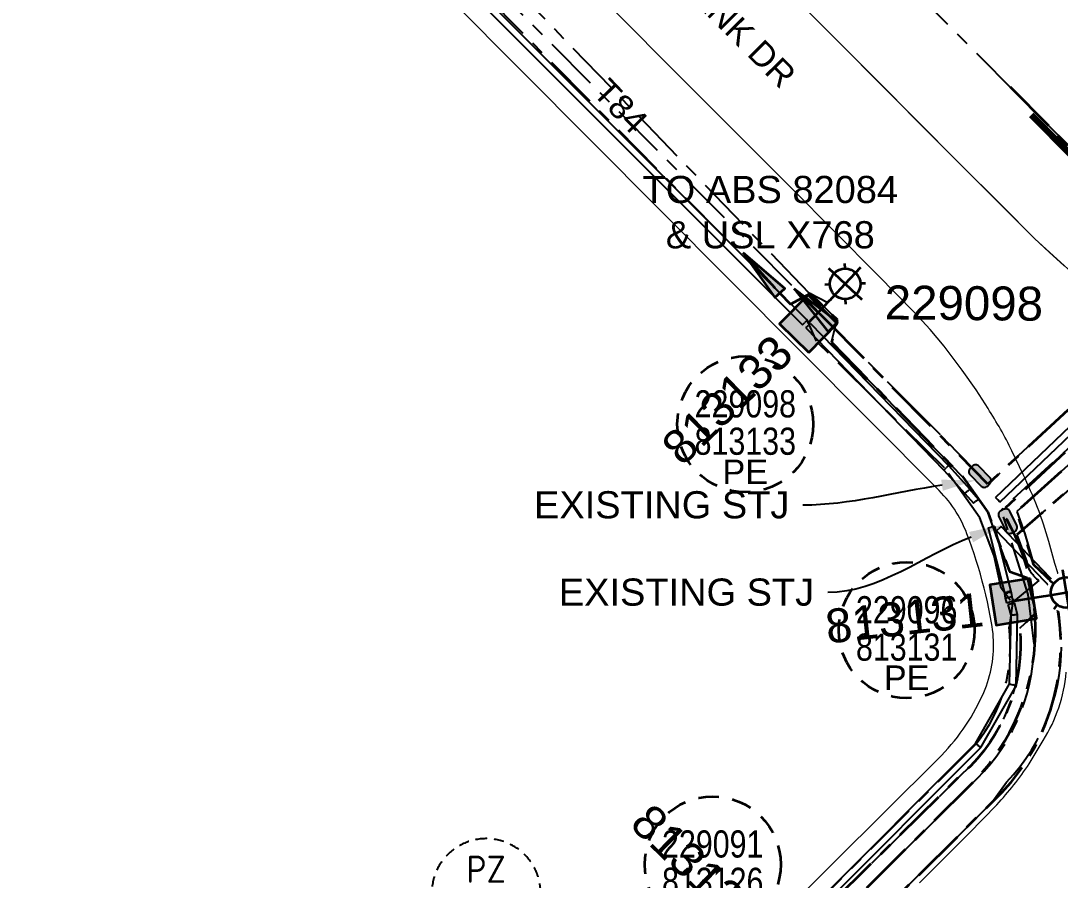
# Model space of a CAD drawing. Header units: metres. Extents: x 293418 to 294566, y 6233478 to 6234177.
# Drawn here: x 293718.1 to 293794.6, y 6233877.4 to 6233940.7 of the extents above; entities that cross this region are included whole.
import ezdxf
from ezdxf import colors
from ezdxf.entities.mleader import LeaderData, LeaderLine
from ezdxf.enums import TextEntityAlignment as Align
from ezdxf.math import Vec2, Vec3

# ---------------------------------------------------------------- set-up
doc = ezdxf.new("R2010")
doc.units = ezdxf.units.M
doc.linetypes.add('Cable Exist UG', pattern=[7, 4, -1, 1, -1])
doc.linetypes.add('Dash', pattern=[5, 3, -2])
doc.layers.get('0').update_dxf_attribs({"color": 6})
doc.layers.add('_User Miscellaneous1_Cons Lines', color=6, linetype='Continuous', lineweight=13, transparency=0.7)
doc.layers.add('_User Miscellaneous3_Roads', color=7, linetype='Continuous', lineweight=13, transparency=0.5)
for name, color, linetype, lineweight in [('_User_HV_Exist', 1, 'Continuous', 35), ('_User_LV_Exist', 5, 'Continuous', 35), ('_User_SL_Exist', 4, 'Continuous', 35), ('Cadastre Land Parcels_SP_EXT', 118, 'Continuous', 15), ('Cadastre Roads_SP_EXT', 218, 'Continuous', 15), ('Mains_HV_EXT', 13, 'Continuous', 25), ('Mains_LV_EXT', 163, 'Continuous', 25), ('Mains_SL_EXT', 131, 'Continuous', 25)]:
    doc.layers.add(name, color=color, linetype=linetype, lineweight=lineweight)
for name, color, linetype in [('Duct_SP_EXT', 30, 'Continuous'), ('Equip_HV_EXT', 7, 'Continuous'), ('Equip_SL_EXT', 7, 'Continuous'), ('Equip_SP_SL_EXT', 7, 'Continuous'), ('Notes', 7, 'Continuous'), ('SupportsUG_SP_LV_SL_EXT', 7, 'Continuous'), ('UG_Details_SP_MISC', 7, 'Continuous')]:
    doc.layers.add(name, color=color, linetype=linetype)
doc.layers.add('Features_HIDE', color=1, linetype='Continuous', plot=False)
doc.styles.add('COLUMN_LABEL', font='arial.ttf', dxfattribs={"height": 2})
doc.styles.add('iecARIAL', font='arial.ttf', dxfattribs={"height": 2})
doc.styles.add('IESYMBOL1', font='isocp.shx')
doc.styles.add('POLE_LABEL', font='arial.ttf', dxfattribs={"height": 2})
doc.styles.add('SL_LABEL', font='arial.ttf', dxfattribs={"height": 2})
doc.styles.add('SLCP_LABEL', font='arial.ttf', dxfattribs={"height": 2})
doc.styles.get("Standard").update_dxf_attribs({"font": 'arial.ttf'})

# ---------------------------------------------------------------- blocks, each defined once
blk = doc.blocks.new('*U624')
at = {"width": 0.9}
blk.add_attdef('LNUMBER', text='', height=1, rotation=91.60133, dxfattribs=at).set_placement((0.804, 7.025), align=Align.MIDDLE_LEFT)
at = {"flags": 9}
for tag, p in [('LRATECODE', (-7.4, 0)), ('LOUTREACHVOCAB', (-7.2, 0)), ('LOUTREACH', (-7, 0)), ('LANTNUMBER', (-6.6, 0)), ('LNEW', (-6.4, 0)), ('LMASTVOCAB', (-6.2, 0)), ('LMAST', (-6, 0)), ('LLAMPVOCAB', (-5.8, 0)), ('LLAMP', (-5.6, 0)), ('LEXIST', (-5.4, 0)), ('LCHARGE3PERCENT', (-5.2, 0)), ('LCHARGE3', (-5, 0)), ('LCHARGE2PERCENT', (-4.8, 0)), ('LCHARGE2', (-4.6, 0)), ('LCHARGE1PERCENT', (-4.4, 0)), ('LCHARGE1', (-4.2, 0)), ('LCATEGORY', (-4, 0)), ('LBRACKETVOCAB', (-3.8, 0)), ('LBRACKET', (-3.6, 0)), ('LKINGHEIGHT', (-3.4, 0)), ('CREPLACE', (-3.2, 0)), ('CREMOVE', (-3, 0)), ('CNUMBER', (-2.8, 0)), ('CNEW', (-2.6, 0)), ('CEXIST', (-2.4, 0)), ('USAGE', (-2.2, 0)), ('STATE', (-2, 0)), ('OWNED_BY', (-1.8, 0)), ('ORIENTATION', (-1.6, 0)), ('OPERATING_VOLTAGE', (-1.4, 0)), ('NO_PHASES', (-1.2, 0)), ('LANTERN_TYPE', (-1, 0)), ('LANTERN_PURPOSE', (-0.8, 0)), ('CONTROL_TYPE', (-0.6, 0)), ('CONSTRUCTED_VOLTAGE', (-0.4, 0))]:
    blk.add_attdef(tag, text='', height=0.001, rotation=270, dxfattribs=at).set_placement(p, align=Align.MIDDLE_LEFT)
at = {"style": 'SL_LABEL', "flags": 9}
blk.add_attdef('STREET_CODE', text='', height=0.001, rotation=270, dxfattribs=at).set_placement((0.001, 0), align=Align.MIDDLE_LEFT)
at = {"flags": 1}
blk.add_attdef('Z', (0, 0), '', height=0.001, rotation=270, dxfattribs=at)
at = {"flags": 9}
for tag, p in [('LREMOVE', (0, -7.6)), ('LREPLACE', (0, -7.8)), ('LTYPE', (0, -8)), ('LTYPEVOCAB', (0, -8.2)), ('LEGEND', (0, -8.4)), ('SUBURB', (0, -8.6)), ('STREETNAME', (0, -8.8)), ('LOCATION', (0, -9)), ('NOTES', (0, -9.2)), ('MAINTAINED_BY', (0, -9.863))]:
    blk.add_attdef(tag, text='', height=0.001, dxfattribs=at).set_placement(p, align=Align.MIDDLE_LEFT)
blk.add_attdef('OPERATED_BY', (0, -9.607), '', height=0.001, dxfattribs=at)
at = {"layer": 'Features_HIDE', "width": 0.9}
blk.add_attdef('ASSET_NUM', text='', height=1, rotation=91.60133, dxfattribs=at).set_placement((-1.195, 6.969), align=Align.MIDDLE_LEFT)
blk.add_wipeout([(-0.159, 5.685), (0.919, 5.088), (1.575, 4.046), (0.978, 2.968), (-0.064, 2.312), (-1.142, 2.909), (-1.799, 3.951), (-1.202, 5.029)])
for p, q in [((-0.112, 3.998), (-0.159, 5.685)), ((-1.202, 5.029), (-0.929, 4.771)), ((0.919, 5.088), (0.661, 4.816)), ((-1.799, 3.951), (-0.112, 3.998)), ((-0.112, 3.998), (1.575, 4.046)), ((0, 0), (-0.112, 3.998)), ((-1.142, 2.909), (-0.885, 3.181)), ((0.978, 2.968), (0.706, 3.225))]:
    blk.add_line(p, q)
blk.add_circle((-0.112, 3.998), 1.125)
blk = doc.blocks.new('SLCP_ZELL_EXT')
at = {"flags": 8}
blk.add_attdef('ASSET_NUM', text='', height=2, dxfattribs=at).set_placement((0, 6), align=Align.MIDDLE_CENTER)
for tag, flags, p in [('CONSTRUCTED_VOLTAGE', 9, (0.25, -0.5)), ('CONTROL_TYPE', 9, (0.25, -0.7)), ('OPERATING_VOLTAGE', 9, (0.25, -1.1)), ('ORIENTATION', 9, (0.25, -1.3)), ('OWNED_BY', 9, (0.25, -1.5)), ('NO_PHASES', 9, (0.25, -0.9)), ('OPERATED_BY', 9, (0.25, -1.7)), ('USAGE', 9, (0.25, -2.1)), ('MAINTAINED_BY', 9, (0.25, -1.9)), ('LOCATION', 9, (0.25, -2.3)), ('STATE', 9, (0.25, -2.7)), ('STREETNAME', 9, (0.25, -2.9)), ('SUBURB', 9, (0.25, -3.1)), ('NOTES', 9, (0.25, -2.5)), ('AMP_RATING', 9, (0.25, -3.3)), ('Z', 1, (0.25, -3.5))]:
    blk.add_attdef(tag, text='', height=0.2, dxfattribs=dict(flags=flags)).set_placement(p, align=Align.MIDDLE_LEFT)
blk.add_wipeout([(-0.049, 4), (-0.147, 3.997), (-0.245, 3.992), (-0.343, 3.985), (-0.441, 3.976), (-0.538, 3.964), (-0.635, 3.949), (-0.732, 3.932), (-0.828, 3.913), (-0.924, 3.892), (-1.019, 3.868), (-1.114, 3.842), (-1.208, 3.813), (-1.301, 3.782), (-1.394, 3.749), (-1.485, 3.714), (-1.576, 3.676), (-1.666, 3.637), (-1.754, 3.595), (-1.842, 3.551), (-1.929, 3.504), (-2.014, 3.456), (-2.098, 3.405), (-2.181, 3.353), (-2.263, 3.298), (-2.343, 3.242), (-2.422, 3.183), (-2.499, 3.123), (-2.575, 3.061), (-2.65, 2.997), (-2.722, 2.931), (-2.794, 2.863), (-2.863, 2.794), (-2.931, 2.722), (-2.997, 2.65), (-3.061, 2.575), (-3.123, 2.499), (-3.183, 2.422), (-3.242, 2.343), (-3.298, 2.263), (-3.353, 2.181), (-3.405, 2.098), (-3.456, 2.014), (-3.504, 1.929), (-3.551, 1.842), (-3.595, 1.754), (-3.637, 1.666), (-3.676, 1.576), (-3.714, 1.485), (-3.749, 1.394), (-3.782, 1.301), (-3.813, 1.208), (-3.842, 1.114), (-3.868, 1.019), (-3.892, 0.924), (-3.913, 0.828), (-3.932, 0.732), (-3.949, 0.635), (-3.964, 0.538), (-3.976, 0.441), (-3.985, 0.343), (-3.992, 0.245), (-3.997, 0.147), (-4, 0.049), (-4, -0.049), (-3.997, -0.147), (-3.992, -0.245), (-3.985, -0.343), (-3.976, -0.441), (-3.964, -0.538), (-3.949, -0.635), (-3.932, -0.732), (-3.913, -0.828), (-3.892, -0.924), (-3.868, -1.019), (-3.842, -1.114), (-3.813, -1.208), (-3.782, -1.301), (-3.749, -1.394), (-3.714, -1.485), (-3.676, -1.576), (-3.637, -1.666), (-3.595, -1.754), (-3.551, -1.842), (-3.504, -1.929), (-3.456, -2.014), (-3.405, -2.098), (-3.353, -2.181), (-3.298, -2.263), (-3.242, -2.343), (-3.183, -2.422), (-3.123, -2.499), (-3.061, -2.575), (-2.997, -2.65), (-2.931, -2.722), (-2.863, -2.794), (-2.794, -2.863), (-2.722, -2.931), (-2.65, -2.997), (-2.575, -3.061), (-2.499, -3.123), (-2.422, -3.183), (-2.343, -3.242), (-2.263, -3.298), (-2.181, -3.353), (-2.098, -3.405), (-2.014, -3.456), (-1.929, -3.504), (-1.842, -3.551), (-1.754, -3.595), (-1.666, -3.637), (-1.576, -3.676), (-1.485, -3.714), (-1.394, -3.749), (-1.301, -3.782), (-1.208, -3.813), (-1.114, -3.842), (-1.019, -3.868), (-0.924, -3.892), (-0.828, -3.913), (-0.732, -3.932), (-0.635, -3.949), (-0.538, -3.964), (-0.441, -3.976), (-0.343, -3.985), (-0.245, -3.992), (-0.147, -3.997), (-0.049, -4), (0.049, -4), (0.147, -3.997), (0.245, -3.992), (0.343, -3.985), (0.441, -3.976), (0.538, -3.964), (0.635, -3.949), (0.732, -3.932), (0.828, -3.913), (0.924, -3.892), (1.019, -3.868), (1.114, -3.842), (1.208, -3.813), (1.301, -3.782), (1.394, -3.749), (1.485, -3.714), (1.576, -3.676), (1.666, -3.637), (1.754, -3.595), (1.842, -3.551), (1.929, -3.504), (2.014, -3.456), (2.098, -3.405), (2.181, -3.353), (2.263, -3.298), (2.343, -3.242), (2.422, -3.183), (2.499, -3.123), (2.575, -3.061), (2.65, -2.997), (2.722, -2.931), (2.794, -2.863), (2.863, -2.794), (2.931, -2.722), (2.997, -2.65), (3.061, -2.575), (3.123, -2.499), (3.183, -2.422), (3.242, -2.343), (3.298, -2.263), (3.353, -2.181), (3.405, -2.098), (3.456, -2.014), (3.504, -1.929), (3.551, -1.842), (3.595, -1.754), (3.637, -1.666), (3.676, -1.576), (3.714, -1.485), (3.749, -1.394), (3.782, -1.301), (3.813, -1.208), (3.842, -1.114), (3.868, -1.019), (3.892, -0.924), (3.913, -0.828), (3.932, -0.732), (3.949, -0.635), (3.964, -0.538), (3.976, -0.441), (3.985, -0.343), (3.992, -0.245), (3.997, -0.147), (4, -0.049), (4, 0.049), (3.997, 0.147), (3.992, 0.245), (3.985, 0.343), (3.976, 0.441), (3.964, 0.538), (3.949, 0.635), (3.932, 0.732), (3.913, 0.828), (3.892, 0.924), (3.868, 1.019), (3.842, 1.114), (3.813, 1.208), (3.782, 1.301), (3.749, 1.394), (3.714, 1.485), (3.676, 1.576), (3.637, 1.666), (3.595, 1.754), (3.551, 1.842), (3.504, 1.929), (3.456, 2.014), (3.405, 2.098), (3.353, 2.181), (3.298, 2.263), (3.242, 2.343), (3.183, 2.422), (3.123, 2.499), (3.061, 2.575), (2.997, 2.65), (2.931, 2.722), (2.863, 2.794), (2.794, 2.863), (2.722, 2.931), (2.65, 2.997), (2.575, 3.061), (2.499, 3.123), (2.422, 3.183), (2.343, 3.242), (2.263, 3.298), (2.181, 3.353), (2.098, 3.405), (2.014, 3.456), (1.929, 3.504), (1.842, 3.551), (1.754, 3.595), (1.666, 3.637), (1.576, 3.676), (1.485, 3.714), (1.394, 3.749), (1.301, 3.782), (1.208, 3.813), (1.114, 3.842), (1.019, 3.868), (0.924, 3.892), (0.828, 3.913), (0.732, 3.932), (0.635, 3.949), (0.538, 3.964), (0.441, 3.976), (0.343, 3.985), (0.245, 3.992), (0.147, 3.997), (0.049, 4)])
for p, q in [((-4, 0), (4, 0)), ((0, 0), (0, -4))]:
    blk.add_line(p, q)
at = {"linetype": 'Dash', "ltscale": 0.25, "flags": 128}
blk.add_lwpolyline([(-0.049, 4), (-0.147, 3.997), (-0.245, 3.992), (-0.343, 3.985), (-0.441, 3.976), (-0.538, 3.964), (-0.635, 3.949), (-0.732, 3.932), (-0.828, 3.913), (-0.924, 3.892), (-1.019, 3.868), (-1.114, 3.842), (-1.208, 3.813), (-1.301, 3.782), (-1.394, 3.749), (-1.485, 3.714), (-1.576, 3.676), (-1.666, 3.637), (-1.754, 3.595), (-1.842, 3.551), (-1.929, 3.504), (-2.014, 3.456), (-2.098, 3.405), (-2.181, 3.353), (-2.263, 3.298), (-2.343, 3.242), (-2.422, 3.183), (-2.499, 3.123), (-2.575, 3.061), (-2.65, 2.997), (-2.722, 2.931), (-2.794, 2.863), (-2.863, 2.794), (-2.931, 2.722), (-2.997, 2.65), (-3.061, 2.575), (-3.123, 2.499), (-3.183, 2.422), (-3.242, 2.343), (-3.298, 2.263), (-3.353, 2.181), (-3.405, 2.098), (-3.456, 2.014), (-3.504, 1.929), (-3.551, 1.842), (-3.595, 1.754), (-3.637, 1.666), (-3.676, 1.576), (-3.714, 1.485), (-3.749, 1.394), (-3.782, 1.301), (-3.813, 1.208), (-3.842, 1.114), (-3.868, 1.019), (-3.892, 0.924), (-3.913, 0.828), (-3.932, 0.732), (-3.949, 0.635), (-3.964, 0.538), (-3.976, 0.441), (-3.985, 0.343), (-3.992, 0.245), (-3.997, 0.147), (-4, 0.049), (-4, -0.049), (-3.997, -0.147), (-3.992, -0.245), (-3.985, -0.343), (-3.976, -0.441), (-3.964, -0.538), (-3.949, -0.635), (-3.932, -0.732), (-3.913, -0.828), (-3.892, -0.924), (-3.868, -1.019), (-3.842, -1.114), (-3.813, -1.208), (-3.782, -1.301), (-3.749, -1.394), (-3.714, -1.485), (-3.676, -1.576), (-3.637, -1.666), (-3.595, -1.754), (-3.551, -1.842), (-3.504, -1.929), (-3.456, -2.014), (-3.405, -2.098), (-3.353, -2.181), (-3.298, -2.263), (-3.242, -2.343), (-3.183, -2.422), (-3.123, -2.499), (-3.061, -2.575), (-2.997, -2.65), (-2.931, -2.722), (-2.863, -2.794), (-2.794, -2.863), (-2.722, -2.931), (-2.65, -2.997), (-2.575, -3.061), (-2.499, -3.123), (-2.422, -3.183), (-2.343, -3.242), (-2.263, -3.298), (-2.181, -3.353), (-2.098, -3.405), (-2.014, -3.456), (-1.929, -3.504), (-1.842, -3.551), (-1.754, -3.595), (-1.666, -3.637), (-1.576, -3.676), (-1.485, -3.714), (-1.394, -3.749), (-1.301, -3.782), (-1.208, -3.813), (-1.114, -3.842), (-1.019, -3.868), (-0.924, -3.892), (-0.828, -3.913), (-0.732, -3.932), (-0.635, -3.949), (-0.538, -3.964), (-0.441, -3.976), (-0.343, -3.985), (-0.245, -3.992), (-0.147, -3.997), (-0.049, -4), (0.049, -4), (0.147, -3.997), (0.245, -3.992), (0.343, -3.985), (0.441, -3.976), (0.538, -3.964), (0.635, -3.949), (0.732, -3.932), (0.828, -3.913), (0.924, -3.892), (1.019, -3.868), (1.114, -3.842), (1.208, -3.813), (1.301, -3.782), (1.394, -3.749), (1.485, -3.714), (1.576, -3.676), (1.666, -3.637), (1.754, -3.595), (1.842, -3.551), (1.929, -3.504), (2.014, -3.456), (2.098, -3.405), (2.181, -3.353), (2.263, -3.298), (2.343, -3.242), (2.422, -3.183), (2.499, -3.123), (2.575, -3.061), (2.65, -2.997), (2.722, -2.931), (2.794, -2.863), (2.863, -2.794), (2.931, -2.722), (2.997, -2.65), (3.061, -2.575), (3.123, -2.499), (3.183, -2.422), (3.242, -2.343), (3.298, -2.263), (3.353, -2.181), (3.405, -2.098), (3.456, -2.014), (3.504, -1.929), (3.551, -1.842), (3.595, -1.754), (3.637, -1.666), (3.676, -1.576), (3.714, -1.485), (3.749, -1.394), (3.782, -1.301), (3.813, -1.208), (3.842, -1.114), (3.868, -1.019), (3.892, -0.924), (3.913, -0.828), (3.932, -0.732), (3.949, -0.635), (3.964, -0.538), (3.976, -0.441), (3.985, -0.343), (3.992, -0.245), (3.997, -0.147), (4, -0.049), (4, 0.049), (3.997, 0.147), (3.992, 0.245), (3.985, 0.343), (3.976, 0.441), (3.964, 0.538), (3.949, 0.635), (3.932, 0.732), (3.913, 0.828), (3.892, 0.924), (3.868, 1.019), (3.842, 1.114), (3.813, 1.208), (3.782, 1.301), (3.749, 1.394), (3.714, 1.485), (3.676, 1.576), (3.637, 1.666), (3.595, 1.754), (3.551, 1.842), (3.504, 1.929), (3.456, 2.014), (3.405, 2.098), (3.353, 2.181), (3.298, 2.263), (3.242, 2.343), (3.183, 2.422), (3.123, 2.499), (3.061, 2.575), (2.997, 2.65), (2.931, 2.722), (2.863, 2.794), (2.794, 2.863), (2.722, 2.931), (2.65, 2.997), (2.575, 3.061), (2.499, 3.123), (2.422, 3.183), (2.343, 3.242), (2.263, 3.298), (2.181, 3.353), (2.098, 3.405), (2.014, 3.456), (1.929, 3.504), (1.842, 3.551), (1.754, 3.595), (1.666, 3.637), (1.576, 3.676), (1.485, 3.714), (1.394, 3.749), (1.301, 3.782), (1.208, 3.813), (1.114, 3.842), (1.019, 3.868), (0.924, 3.892), (0.828, 3.913), (0.732, 3.932), (0.635, 3.949), (0.538, 3.964), (0.441, 3.976), (0.343, 3.985), (0.245, 3.992), (0.147, 3.997), (0.049, 4)], close=True, dxfattribs=at)
at = {"style": 'IESYMBOL1'}
for s, p in [('PZ', (0, 1.75)), ('50', (-1.5, -1.5)), ('3', (1.5, -1.5))]:
    blk.add_text(s, height=2, dxfattribs=at).set_placement(p, align=Align.MIDDLE_CENTER)
blk = doc.blocks.new('*U554')
at = {"width": 0.9}
blk.add_attdef('LNUMBER', text='', height=1, rotation=91.10228, dxfattribs=at).set_placement((0.865, 7.018), align=Align.MIDDLE_LEFT)
at = {"flags": 9}
for tag, p in [('LRATECODE', (-7.4, 0)), ('LOUTREACHVOCAB', (-7.2, 0)), ('LOUTREACH', (-7, 0)), ('LANTNUMBER', (-6.6, 0)), ('LNEW', (-6.4, 0)), ('LMASTVOCAB', (-6.2, 0)), ('LMAST', (-6, 0)), ('LLAMPVOCAB', (-5.8, 0)), ('LLAMP', (-5.6, 0)), ('LEXIST', (-5.4, 0)), ('LCHARGE3PERCENT', (-5.2, 0)), ('LCHARGE3', (-5, 0)), ('LCHARGE2PERCENT', (-4.8, 0)), ('LCHARGE2', (-4.6, 0)), ('LCHARGE1PERCENT', (-4.4, 0)), ('LCHARGE1', (-4.2, 0)), ('LCATEGORY', (-4, 0)), ('LBRACKETVOCAB', (-3.8, 0)), ('LBRACKET', (-3.6, 0)), ('LKINGHEIGHT', (-3.4, 0)), ('CREPLACE', (-3.2, 0)), ('CREMOVE', (-3, 0)), ('CNUMBER', (-2.8, 0)), ('CNEW', (-2.6, 0)), ('CEXIST', (-2.4, 0)), ('USAGE', (-2.2, 0)), ('STATE', (-2, 0)), ('OWNED_BY', (-1.8, 0)), ('ORIENTATION', (-1.6, 0)), ('OPERATING_VOLTAGE', (-1.4, 0)), ('NO_PHASES', (-1.2, 0)), ('LANTERN_TYPE', (-1, 0)), ('LANTERN_PURPOSE', (-0.8, 0)), ('CONTROL_TYPE', (-0.6, 0)), ('CONSTRUCTED_VOLTAGE', (-0.4, 0))]:
    blk.add_attdef(tag, text='', height=0.001, rotation=270, dxfattribs=at).set_placement(p, align=Align.MIDDLE_LEFT)
at = {"style": 'SL_LABEL', "flags": 9}
blk.add_attdef('STREET_CODE', text='', height=0.001, rotation=270, dxfattribs=at).set_placement((0.001, 0), align=Align.MIDDLE_LEFT)
at = {"flags": 1}
blk.add_attdef('Z', (0, 0), '', height=0.001, rotation=270, dxfattribs=at)
at = {"flags": 9}
for tag, p in [('LREMOVE', (0, -7.6)), ('LREPLACE', (0, -7.8)), ('LTYPE', (0, -8)), ('LTYPEVOCAB', (0, -8.2)), ('LEGEND', (0, -8.4)), ('SUBURB', (0, -8.6)), ('STREETNAME', (0, -8.8)), ('LOCATION', (0, -9)), ('NOTES', (0, -9.2)), ('MAINTAINED_BY', (0, -9.863))]:
    blk.add_attdef(tag, text='', height=0.001, dxfattribs=at).set_placement(p, align=Align.MIDDLE_LEFT)
blk.add_attdef('OPERATED_BY', (0, -9.607), '', height=0.001, dxfattribs=at)
at = {"layer": 'Features_HIDE', "width": 0.9}
blk.add_attdef('ASSET_NUM', text='', height=1, rotation=91.10228, dxfattribs=at).set_placement((-1.134, 6.979), align=Align.MIDDLE_LEFT)
blk.add_wipeout([(-0.109, 5.686), (0.963, 5.08), (1.61, 4.032), (1.004, 2.959), (-0.044, 2.312), (-1.117, 2.918), (-1.764, 3.967), (-1.158, 5.039)])
for p, q in [((-0.077, 3.999), (-0.109, 5.686)), ((-1.158, 5.039), (-0.888, 4.779)), ((0.963, 5.08), (0.703, 4.81)), ((-1.764, 3.967), (-0.077, 3.999)), ((-0.077, 3.999), (1.61, 4.032)), ((0, 0), (-0.077, 3.999)), ((-1.117, 2.918), (-0.857, 3.189)), ((1.004, 2.959), (0.734, 3.219))]:
    blk.add_line(p, q)
blk.add_circle((-0.077, 3.999), 1.125)
blk = doc.blocks.new('HV_STJ_EXT')
h = blk.add_hatch(color=256)
edge = h.paths.add_edge_path()
edge.add_ellipse((-0.586, 0.131), major_axis=(0.226, 0.226), ratio=1, start_angle=44.99996, end_angle=135)
edge.add_line((-0.906, 0.131), (-0.906, -0.131))
edge.add_ellipse((-0.586, -0.131), major_axis=(0.226, 0.226), ratio=1, start_angle=134.99996, end_angle=225)
edge.add_line((-0.586, -0.451), (0.586, -0.451))
edge.add_ellipse((0.586, -0.131), major_axis=(-0.226, 0.226), ratio=1, start_angle=134.99996, end_angle=225)
edge.add_line((0.906, -0.131), (0.906, 0.131))
edge.add_ellipse((0.586, 0.131), major_axis=(-0.226, 0.226), ratio=1, start_angle=224.99996, end_angle=315)
edge.add_line((0.586, 0.451), (-0.586, 0.451))
blk.add_lwpolyline([(-0.906, 0.131), (-0.906, -0.131, 0.414214), (-0.586, -0.451), (0.586, -0.451, 0.414214), (0.906, -0.131), (0.906, 0.131, 0.414214), (0.586, 0.451), (-0.586, 0.451, 0.414214)], format="xyb", close=True)
for tag, flags, p in [('ORIENTATION', 9, (1.5, 0)), ('Z', 1, (1.5, -0.8)), ('USAGE', 9, (1.5, -0.2)), ('LEGEND', 9, (1.5, -0.4)), ('NOTES', 9, (1.5, -0.6))]:
    blk.add_attdef(tag, text='', height=0.2, dxfattribs=dict(flags=flags)).set_placement(p, align=Align.MIDDLE_LEFT)
blk = doc.blocks.new('*U524')
h = blk.add_hatch(color=256)
h.dxf.hatch_style = 1
h.paths.add_polyline_path([(-2.84, 2.817), (-0.352, -0.355), (0.352, 0.355)])
blk.add_line((-0.355, 0.352), (-2.84, 2.817))
at = {"flags": 128}
blk.add_lwpolyline([(-2.84, 2.817), (-0.352, -0.355), (0.352, 0.355)], close=True, dxfattribs=at)
blk.add_circle((0, 0), 0.0001)
blk = doc.blocks.new('COLUMN_EXT')
blk.add_hatch(color=256).paths.add_polyline_path([(1.5, -1.5), (1.5, 1.5), (-1.5, 1.5), (-1.5, -1.5)])
blk.add_lwpolyline([(1.5, 1.5), (-1.5, 1.5), (-1.5, -1.5), (1.5, -1.5)], close=True)
at = {"flags": 1}
blk.add_attdef('Z', (-1.813, 2.351), '', height=0.2, rotation=180, dxfattribs=at)
at = {"flags": 9}
for tag, p in [('STREETNAME', (-1.813, 1.6)), ('SUBURB', (-1.813, 1.8)), ('NOTES', (-1.813, 2)), ('LOCATION', (-1.813, 1.4)), ('LEGEND', (-1.813, 1.2)), ('USAGE', (-1.813, 1)), ('STATE', (-1.813, 0.8)), ('COLUMN_TYPE', (-1.813, 0.4)), ('OWNED_BY', (-1.813, 0.6))]:
    blk.add_attdef(tag, text='', height=0.2, rotation=180, dxfattribs=at).set_placement(p, align=Align.MIDDLE_LEFT)
for tag, style, p in [('STRUCTURE_PLANT_NUMBER', 'POLE_LABEL', (-1.813, -0.031)), ('STREET_CODE', 'COLUMN_LABEL', (-1.813, 0.2))]:
    blk.add_attdef(tag, text='', height=0.2, rotation=180, dxfattribs=dict(at, style=style)).set_placement(p, align=Align.MIDDLE_LEFT)
at = {"style": 'COLUMN_LABEL', "width": 0.9, "flags": 8}
blk.add_attdef('ASSET_NUM', text='', height=2, rotation=270, dxfattribs=at).set_placement((2, -4), align=Align.MIDDLE_LEFT)
blk = doc.blocks.new('*U508')
h = blk.add_hatch(color=256)
h.dxf.hatch_style = 1
h.paths.add_polyline_path([(3.267, 2.308), (-0.288, 0.408), (0.288, -0.408)])
blk.add_line((0.408, 0.288), (3.267, 2.308))
at = {"flags": 128}
blk.add_lwpolyline([(3.267, 2.308), (-0.288, 0.408), (0.288, -0.408)], close=True, dxfattribs=at)
blk.add_circle((0, 0), 0.0001)
blk = doc.blocks.new('*U352')
at = {"linetype": 'Dash', "ltscale": 0.5}
blk.add_circle((0, 0), 5, dxfattribs=at)
at = {"insert": (0, -2.6), "char_height": 1.8, "attachment_point": 2}
blk.add_mtext('PE', dxfattribs=at)
at = {"width": 0.8}
blk.add_attdef('SNUMBER', text='', height=1.8, dxfattribs=at).set_placement((0, 0.5), align=Align.CENTER)
at = {"flags": 1}
blk.add_attdef('Z', (0, 0), '', height=0.2, dxfattribs=at)
at = {"width": 0.8}
blk.add_attdef('CNUMBER', text='', height=1.8, dxfattribs=at).set_placement((0, -0.25), align=Align.TOP_CENTER)

msp = doc.modelspace()

# ---------------------------------------------------------------- linework, layer by layer
at = {"layer": '_User Miscellaneous1_Cons Lines', "flags": 128}
msp.add_lwpolyline([(293846.17, 6233845.31, 0), (293842.01, 6233849.493)], format="xyb", dxfattribs=at)
at = {"layer": '_User Miscellaneous3_Roads'}
for p, q in [((293778.245, 6233939.191, 104.144), (293770.97, 6233946.488, 103.744)), ((293757.284, 6233945.967, 103.357), (293767.504, 6233935.721, 103.939)), ((293757.284, 6233945.967, 103.357), (293767.504, 6233935.721, 103.939)), ((293774.343, 6233943.101, 103.941), (293781.047, 6233936.381, 104.305)), ((293774.343, 6233943.101, 103.941), (293781.047, 6233936.381, 104.305)), ((293785.135, 6233932.264, 104.452), (293778.245, 6233939.191, 104.144)), ((293774.818, 6233928.381, 104.32), (293767.504, 6233935.721, 103.939)), ((293774.818, 6233928.381, 104.32), (293767.504, 6233935.721, 103.939)), ((293781.047, 6233936.381, 104.305), (293787.118, 6233930.273, 104.526)), ((293781.047, 6233936.381, 104.305), (293787.118, 6233930.273, 104.526)), ((293792.727, 6233924.644, 104.616), (293785.135, 6233932.264, 104.452)), ((293787.118, 6233930.273, 104.526), (293790.311, 6233927.078, 104.605)), ((293787.118, 6233930.273, 104.526), (293790.311, 6233927.078, 104.605)), ((293781.163, 6233921.997, 104.536), (293774.818, 6233928.381, 104.32)), ((293781.163, 6233921.997, 104.536), (293774.818, 6233928.381, 104.32)), ((293790.311, 6233927.078, 104.605), (293792.71, 6233924.67, 104.629)), ((293790.311, 6233927.078, 104.605), (293792.71, 6233924.67, 104.629)), ((293792.71, 6233924.67, 104.629), (293793.768, 6233923.66, 104.633)), ((293792.71, 6233924.67, 104.629), (293793.768, 6233923.66, 104.633)), ((293795.412, 6233922.199, 104.597), (293792.727, 6233924.644, 104.616)), ((293793.768, 6233923.66, 104.633), (293794.879, 6233922.66, 104.622)), ((293793.768, 6233923.66, 104.633), (293794.879, 6233922.66, 104.622)), ((293783.878, 6233919.224, 104.59), (293781.163, 6233921.997, 104.536)), ((293783.878, 6233919.224, 104.59), (293781.163, 6233921.997, 104.536)), ((293785.016, 6233917.986, 104.601), (293783.878, 6233919.224, 104.59)), ((293785.016, 6233917.986, 104.601), (293783.878, 6233919.224, 104.59)), ((293786.057, 6233916.754, 104.602), (293785.016, 6233917.986, 104.601)), ((293786.057, 6233916.754, 104.602), (293785.016, 6233917.986, 104.601)), ((293787.386, 6233914.99, 104.603), (293786.057, 6233916.754, 104.602)), ((293787.386, 6233914.99, 104.603), (293786.057, 6233916.754, 104.602)), ((293788.402, 6233913.545, 104.596), (293787.386, 6233914.99, 104.603)), ((293788.402, 6233913.545, 104.596), (293787.386, 6233914.99, 104.603)), ((293789.282, 6233912.167, 104.595), (293788.402, 6233913.545, 104.596)), ((293789.282, 6233912.167, 104.595), (293788.402, 6233913.545, 104.596)), ((293791.864, 6233907.303, 104.559), (293791.039, 6233909.051, 104.574)), ((293791.864, 6233907.303, 104.559), (293791.039, 6233909.051, 104.574)), ((293794.188, 6233900.764, 104.453), (293793.744, 6233902.374, 104.484)), ((293794.188, 6233900.764, 104.453), (293793.744, 6233902.374, 104.484)), ((293794.404, 6233900.056, 104.443), (293794.188, 6233900.764, 104.453)), ((293794.404, 6233900.056, 104.443), (293794.188, 6233900.764, 104.453)), ((293794.625, 6233899.086, 104.432), (293794.404, 6233900.056, 104.443)), ((293794.625, 6233899.086, 104.432), (293794.404, 6233900.056, 104.443)), ((293792.317, 6233885.998, 104.216), (293793.341, 6233887.732, 104.252)), ((293792.317, 6233885.998, 104.216), (293793.341, 6233887.732, 104.252)), ((293787.861, 6233880.877, 104.075), (293789.928, 6233883.002, 104.138)), ((293787.861, 6233880.877, 104.075), (293789.928, 6233883.002, 104.138)), ((293784.229, 6233877.26, 103.982), (293787.861, 6233880.877, 104.075)), ((293784.229, 6233877.26, 103.982), (293787.861, 6233880.877, 104.075))]:
    msp.add_line(p, q, dxfattribs=at)
for centre, radius, start, end in [((293759.634, 6233893.399), 35.089, 26.49139, 32.33507), ((293759.634, 6233893.399), 35.089, 26.49139, 32.33507), ((293765.826, 6233894.546), 28.994, 15.6623, 26.1015), ((293765.826, 6233894.546), 28.994, 15.6623, 26.1015), ((293783.837, 6233893.737), 11.242, 327.71373, 354.94016), ((293783.837, 6233893.737), 11.242, 327.71373, 354.94016), ((293770.175, 6233901.207), 26.863, 317.33426, 325.51395), ((293770.175, 6233901.207), 26.863, 317.33426, 325.51395)]:
    msp.add_arc(centre, radius, start, end, dxfattribs=at)
at = {"layer": '_User_HV_Exist', "linetype": 'Cable Exist UG', "flags": 128}
msp.add_lwpolyline([(293825.409, 6233922.189, -0.321285), (293804.092, 6233920.302), (293789.267, 6233906.602), (293775.998, 6233920.058)], format="xyb", dxfattribs=at)
at = {"layer": '_User_LV_Exist', "linetype": 'Cable Exist UG', "flags": 128}
msp.add_lwpolyline([(293822.658, 6233872.726), (293824.223, 6233875.885, 0.218453), (293812.389, 6233881.893), (293792.66, 6233900.656), (293791.388, 6233904.578), (293807.754, 6233919.345, 0.235963), (293824.227, 6233922.58)], format="xyb", dxfattribs=at)
at = {"layer": '_User_SL_Exist', "linetype": 'Cable Exist UG', "flags": 128}
msp.add_lwpolyline([(293790.898, 6233935.828), (293806.09, 6233920.574, 0.147534), (293813.7, 6233919.238), (293815.701, 6233918.899)], format="xyb", dxfattribs=at)
msp.add_lwpolyline([(293815.5, 6233918.851), (293813.422, 6233916.627), (293809.33, 6233916.668), (293807.828, 6233917.179), (293791.392, 6233902.851)], dxfattribs=at)
at = {"layer": 'Cadastre Land Parcels_SP_EXT', "linetype": 'Continuous'}
msp.add_lwpolyline([(293750.85, 6233851.802), (293785.613, 6233886.376), (293785.613, 6233886.376), (293785.863, 6233886.631), (293786.108, 6233886.89), (293786.346, 6233887.156), (293786.578, 6233887.425), (293786.805, 6233887.701), (293787.025, 6233887.982), (293787.239, 6233888.267), (293787.446, 6233888.557), (293787.648, 6233888.852), (293787.842, 6233889.151), (293788.03, 6233889.454), (293788.21, 6233889.762), (293788.384, 6233890.073), (293788.551, 6233890.388), (293788.711, 6233890.707), (293788.864, 6233891.028), (293788.97, 6233891.267), (293789.068, 6233891.509), (293789.161, 6233891.754), (293789.245, 6233892), (293789.322, 6233892.25), (293789.393, 6233892.502), (293789.455, 6233892.755), (293789.511, 6233893.011), (293789.558, 6233893.267), (293789.599, 6233893.525), (293789.632, 6233893.784), (293789.657, 6233894.045), (293789.675, 6233894.305), (293789.685, 6233894.566), (293789.687, 6233894.827), (293789.683, 6233895.088), (293789.67, 6233895.35), (293789.651, 6233895.61), (293789.622, 6233895.87), (293789.587, 6233896.128), (293789.544, 6233896.385), (293789.448, 6233896.902), (293789.344, 6233897.415), (293789.232, 6233897.927), (293789.113, 6233898.438), (293788.988, 6233898.947), (293788.855, 6233899.454), (293788.716, 6233899.959), (293788.569, 6233900.462), (293788.415, 6233900.963), (293788.254, 6233901.462), (293788.087, 6233901.959), (293787.912, 6233902.453), (293787.73, 6233902.945), (293787.637, 6233903.18), (293787.538, 6233903.414), (293787.432, 6233903.643), (293787.32, 6233903.871), (293787.201, 6233904.095), (293787.077, 6233904.315), (293786.945, 6233904.532), (293786.808, 6233904.745), (293786.665, 6233904.953), (293786.517, 6233905.158), (293786.362, 6233905.359), (293786.202, 6233905.555), (293786.037, 6233905.746), (293785.866, 6233905.934), (293785.69, 6233906.116), (293708.773, 6233983.448)], dxfattribs=at)
at = {"layer": 'Duct_SP_EXT'}
for p, q in [((293729.675, 6233964.327), (293775.626, 6233918.327)), ((293730.014, 6233964.667), (293775.966, 6233918.666)), ((293789.828, 6233905.619), (293805.124, 6233920.236)), ((293790.16, 6233905.272), (293805.456, 6233919.889)), ((293775.626, 6233918.327), (293775.796, 6233918.496)), ((293775.966, 6233918.666), (293775.796, 6233918.496)), ((293775.871, 6233918.09), (293776.043, 6233918.257)), ((293775.871, 6233918.09), (293786.022, 6233907.633)), ((293776.215, 6233918.424), (293776.043, 6233918.257)), ((293776.215, 6233918.424), (293786.372, 6233907.962)), ((293786.022, 6233907.633), (293786.197, 6233907.798)), ((293786.022, 6233907.633), (293787.582, 6233905.908)), ((293786.372, 6233907.962), (293786.197, 6233907.798)), ((293786.372, 6233907.962), (293787.938, 6233906.23)), ((293787.58, 6233905.91), (293787.76, 6233906.069)), ((293787.582, 6233905.908), (293787.58, 6233905.91)), ((293787.58, 6233905.91), (293788.208, 6233905.182)), ((293787.582, 6233905.908), (293787.76, 6233906.069)), ((293787.938, 6233906.23), (293787.76, 6233906.069)), ((293787.94, 6233906.228), (293787.76, 6233906.069)), ((293787.938, 6233906.23), (293787.94, 6233906.228)), ((293787.94, 6233906.228), (293788.571, 6233905.495)), ((293788.208, 6233905.182), (293788.39, 6233905.338)), ((293788.571, 6233905.495), (293788.39, 6233905.338)), ((293789.828, 6233905.619), (293789.994, 6233905.446)), ((293790.16, 6233905.272), (293789.994, 6233905.446)), ((293789.282, 6233903.373), (293789.514, 6233903.432)), ((293789.282, 6233903.373), (293790.488, 6233898.613)), ((293789.747, 6233903.491), (293789.514, 6233903.432)), ((293789.747, 6233903.491), (293790.959, 6233898.707)), ((293789.9, 6233903.156), (293790.074, 6233903.321)), ((293813.703, 6233878.156), (293789.9, 6233903.156)), ((293790.247, 6233903.487), (293790.074, 6233903.321)), ((293814.051, 6233878.487), (293790.247, 6233903.487)), ((293790.488, 6233898.613), (293790.723, 6233898.66)), ((293790.488, 6233898.613), (293790.496, 6233898.553)), ((293790.496, 6233898.553), (293790.734, 6233898.587)), ((293790.496, 6233898.553), (293790.497, 6233898.551)), ((293790.497, 6233898.551), (293790.734, 6233898.587)), ((293790.497, 6233898.551), (293790.553, 6233898.2)), ((293790.553, 6233898.2), (293790.788, 6233898.251)), ((293790.553, 6233898.2), (293790.647, 6233897.859)), ((293790.959, 6233898.707), (293790.723, 6233898.66)), ((293790.971, 6233898.624), (293790.734, 6233898.587)), ((293790.971, 6233898.622), (293790.734, 6233898.587)), ((293791.023, 6233898.302), (293790.788, 6233898.251)), ((293790.959, 6233898.707), (293790.971, 6233898.622)), ((293790.971, 6233898.622), (293790.971, 6233898.624)), ((293790.971, 6233898.624), (293791.023, 6233898.302)), ((293791.023, 6233898.302), (293791.11, 6233897.986)), ((293790.647, 6233897.859), (293790.878, 6233897.923)), ((293790.761, 6233897.74), (293790.992, 6233897.803)), ((293790.976, 6233896.947), (293790.761, 6233897.74)), ((293791.11, 6233897.986), (293790.878, 6233897.923)), ((293791.224, 6233897.866), (293790.992, 6233897.803)), ((293791.457, 6233897.006), (293791.224, 6233897.866)), ((293790.868, 6233891.89), (293790.977, 6233896.982)), ((293790.977, 6233896.982), (293790.976, 6233896.947)), ((293790.976, 6233896.947), (293791.217, 6233896.977)), ((293790.977, 6233896.982), (293791.217, 6233896.977)), ((293791.457, 6233897.006), (293791.217, 6233896.977)), ((293791.457, 6233896.972), (293791.217, 6233896.977)), ((293791.345, 6233891.758), (293791.457, 6233896.972)), ((293791.457, 6233896.972), (293791.457, 6233897.006)), ((293788.356, 6233887.497), (293790.868, 6233891.89)), ((293788.741, 6233887.203), (293791.345, 6233891.758)), ((293790.868, 6233891.89), (293791.106, 6233891.824)), ((293791.345, 6233891.758), (293791.106, 6233891.824)), ((293774.258, 6233873.376), (293788.379, 6233887.519)), ((293788.379, 6233887.519), (293788.356, 6233887.497)), ((293788.356, 6233887.497), (293788.549, 6233887.35)), ((293788.379, 6233887.519), (293788.549, 6233887.35)), ((293774.598, 6233873.036), (293788.719, 6233887.18)), ((293788.719, 6233887.18), (293788.549, 6233887.35)), ((293788.741, 6233887.203), (293788.549, 6233887.35)), ((293788.719, 6233887.18), (293788.741, 6233887.203))]:
    msp.add_line(p, q, dxfattribs=at)
at = {"layer": 'Mains_HV_EXT', "linetype": 'Cable Exist UG'}
for points in [[(293789.252, 6233906.618), (293785.596, 6233910.427), (293784.71, 6233911.293), (293784.71, 6233911.293), (293693.208, 6234003.346)], [(293857.223, 6233953.45), (293834.399, 6233930.602), (293828.073, 6233924.399), (293825.409, 6233922.189), (293822.505, 6233920.289), (293820.237, 6233919.168), (293818.243, 6233918.45), (293816.75, 6233918.064), (293814.962, 6233917.756), (293814.546, 6233917.707), (293814.129, 6233917.668), (293813.709, 6233917.637), (293813.287, 6233917.616), (293812.875, 6233917.604), (293812.461, 6233917.6), (293811.09, 6233917.656), (293809.256, 6233917.86), (293808.115, 6233918.16), (293806.878, 6233918.558), (293805.617, 6233919.247), (293804.092, 6233920.302), (293789.264, 6233906.599)], [(293857.182, 6233950.779), (293829.512, 6233922.979), (293829.512, 6233922.979), (293827.608, 6233921.361), (293827.608, 6233921.361), (293825.398, 6233919.739), (293823.102, 6233918.334), (293820.271, 6233917.004), (293817.486, 6233916.18), (293814.764, 6233915.72), (293813.372, 6233915.619), (293812.009, 6233915.605), (293811.541, 6233915.62), (293809.653, 6233915.755), (293807.522, 6233916.241), (293805.66, 6233916.921), (293804.365, 6233917.655), (293790.278, 6233904.712)]]:
    msp.add_lwpolyline(points, dxfattribs=at)
at = {"layer": 'Mains_LV_EXT', "linetype": 'Cable Exist UG'}
msp.add_lwpolyline([(293807.754, 6233919.345), (293791.388, 6233904.578), (293791.388, 6233904.578), (293791.976, 6233902.932), (293792.66, 6233900.656), (293812.389, 6233881.893)], dxfattribs=at)
at = {"layer": 'Mains_SL_EXT', "linetype": 'Cable Exist UG'}
for points in [[(293777.491, 6233919.935), (293776.131, 6233920.661), (293776.131, 6233920.661), (293732.058, 6233966.369), (293732.361, 6233966.781)], [(293790.917, 6233898.053), (293790.256, 6233898.943), (293790.256, 6233898.943), (293789.742, 6233901.313), (293788.672, 6233904.116), (293786.088, 6233907.792), (293786.088, 6233907.792), (293776.657, 6233917.108), (293775.962, 6233918.732)]]:
    msp.add_lwpolyline(points, dxfattribs=at)
for points in [[(293815.497, 6233919.069), (293813.7, 6233919.238), (293813.7, 6233919.238, -0.147534), (293806.09, 6233920.574), (293806.09, 6233920.574), (293770.266, 6233956.545), (293768.454, 6233957.758)], [(293815.5, 6233918.851), (293813.422, 6233916.627), (293813.422, 6233916.627, -0.001927), (293809.33, 6233916.668), (293809.33, 6233916.668), (293807.828, 6233917.179), (293791.392, 6233902.851), (293791.392, 6233902.851), (293792.131, 6233900.867), (293792.131, 6233900.867, 0.193712), (293793.02, 6233899.509), (293793.02, 6233899.509), (293791.135, 6233897.942)], [(293791.136, 6233898.161), (293790.832, 6233896.064), (293790.832, 6233896.064, -0.202502), (293788.405, 6233887.482), (293788.405, 6233887.482), (293774.551, 6233873.615), (293775.031, 6233871.219)]]:
    msp.add_lwpolyline(points, format="xyb", dxfattribs=at)
at = {"layer": 'UG_Details_SP_MISC', "const_width": 0.48, "flags": 128}
msp.add_lwpolyline([(293815.438, 6233919.142, -0.245282), (293804.101, 6233922.067), (293792.459, 6233933.775)], format="xyb", dxfattribs=at)
msp.add_lwpolyline([(293815.438, 6233919.142, -0.245282), (293804.101, 6233922.067), (293792.459, 6233933.775)], format="xyb", dxfattribs=at)

# ---------------------------------------------------------------- block references
at = {"layer": '_User_HV_Exist'}
msp.add_blockref('*U524', (293777.867, 6233918.163), dxfattribs=at)
at = {"layer": '_User_LV_Exist', "linetype": 'Cable Exist UG', "rotation": 97.25710853023313}
msp.add_blockref('*U508', (293773.965, 6233920.661), dxfattribs=at)
at = {"layer": '_User_LV_Exist'}
ref = msp.add_blockref('COLUMN_EXT', (293774.263, 6233872.092), dxfattribs=dict(at, rotation=313.1694654069212))
ref.add_attrib('ASSET_NUM', '813126', dxfattribs={"layer": 'SupportsUG_SP_LV_SL_EXT', "height": 2.5, "rotation": 315.81612, "style": 'COLUMN_LABEL'}).set_placement((293772.931, 6233875.138), align=Align.TOP_RIGHT)
at = {"layer": '_User_SL_Exist', "ltscale": 10}
ref = msp.add_blockref('*U352', (293771.428, 6233911.004), dxfattribs=at)
ref.add_attrib('SNUMBER', '229098', dxfattribs={"layer": '0', "ltscale": 10, "height": 2, "width": 0.8}).set_placement((293771.428, 6233911.504), align=Align.CENTER)
ref.add_attrib('CNUMBER', '813133', dxfattribs={"layer": 'Notes', "ltscale": 10, "height": 2, "width": 0.8}).set_placement((293771.428, 6233910.754), align=Align.TOP_CENTER)
ref = msp.add_blockref('*U352', (293783.296, 6233895.849), dxfattribs=at)
ref.add_attrib('SNUMBER', '229096', dxfattribs={"layer": '0', "ltscale": 10, "height": 2, "width": 0.8}).set_placement((293783.296, 6233896.349), align=Align.CENTER)
ref.add_attrib('CNUMBER', '813131', dxfattribs={"layer": 'Notes', "ltscale": 10, "height": 2, "width": 0.8}).set_placement((293783.296, 6233895.599), align=Align.TOP_CENTER)
ref = msp.add_blockref('*U352', (293769.031, 6233878.611), dxfattribs=at)
ref.add_attrib('SNUMBER', '229091', dxfattribs={"layer": '0', "ltscale": 10, "height": 2, "width": 0.8}).set_placement((293769.031, 6233879.111), align=Align.CENTER)
ref.add_attrib('CNUMBER', '813126', dxfattribs={"layer": 'Notes', "ltscale": 10, "height": 2, "width": 0.8}).set_placement((293769.031, 6233878.361), align=Align.TOP_CENTER)
at = {"layer": 'Equip_HV_EXT'}
for p, rotation in [((293788.69, 6233907.187), 314.760712697913), ((293790.734, 6233903.87), 115.9634345564941)]:
    msp.add_blockref('HV_STJ_EXT', p, dxfattribs=dict(at, rotation=rotation))
at = {"layer": 'SupportsUG_SP_LV_SL_EXT'}
ref = msp.add_blockref('COLUMN_EXT', (293774.263, 6233872.092), dxfattribs=dict(at, rotation=313.1694654069212))
ref.add_attrib('ASSET_NUM', '813126', dxfattribs={"height": 2.5, "rotation": 315.81612, "style": 'COLUMN_LABEL'}).set_placement((293772.931, 6233875.138), align=Align.TOP_RIGHT)

# ---------------------------------------------------------------- texts
at = {"layer": '_User_HV_Exist', "insert": (293773.267, 6233926.601), "char_height": 2, "attachment_point": 5}
msp.add_mtext_dynamic_manual_height_columns('TO ABS 82084 & USL X768', width=19.96454, gutter_width=12.5, heights=[0], dxfattribs=at)
at = {"layer": 'Cadastre Roads_SP_EXT'}
msp.add_text('FAIRBANK DR', height=1.8, rotation=314.84572, dxfattribs=at).set_placement((293762.113, 6233947.601))
at = {"layer": 'Mains_LV_EXT'}
msp.add_text('T84', height=1.8, rotation=313.57513, dxfattribs=at).set_placement((293760.121, 6233935.362))

# ---------------------------------------------------------------- leaders
at = {"layer": '_User_HV_Exist'}
ml = msp.add_multileader_mtext('Standard', dxfattribs=at)
ml.set_content('EXISTING STJ', color=256)
ml.set_leader_properties()
ml.build(insert=Vec2(0, 0))
ml.multileader.update_dxf_attribs({"leader_type": 2, "has_text_frame": 1, "text_left_attachment_type": 2, "text_right_attachment_type": 2, "dogleg_length": 0.01, "arrow_head_size": 2.5})
ctx = ml.context
ctx.base_point, ctx.char_height, ctx.arrow_head_size, ctx.landing_gap_size, ctx.plane_origin = Vec3(293755.324, 6233905.041), 2, 2.5, 1, Vec3(293788.37, 6233906.87)
ctx.left_attachment, ctx.right_attachment, ctx.text_align_type = 2, 2, 2
notes = []
notes.append((ctx, [(0, (1, 1, 0), (293775.681, 6233905.041), (-1, 0), 0.01, [(0, [(293788.37, 6233906.87)], 0, [])])]))
ctx.mtext.insert, ctx.mtext.alignment, ctx.mtext.flow_direction = Vec3(293774.671, 6233906.075), 3, 5
ml = msp.add_multileader_mtext('Standard', dxfattribs=at)
ml.set_content('EXISTING STJ', color=256)
ml.set_leader_properties()
ml.build(insert=Vec2(0, 0))
ml.multileader.update_dxf_attribs({"leader_type": 2, "has_text_frame": 1, "text_left_attachment_type": 2, "text_right_attachment_type": 2, "dogleg_length": 0.01, "arrow_head_size": 2.5})
ctx = ml.context
ctx.base_point, ctx.char_height, ctx.arrow_head_size, ctx.landing_gap_size, ctx.plane_origin = Vec3(293757.147, 6233898.615), 2, 2.5, 1, Vec3(293790.192, 6233900.443)
ctx.left_attachment, ctx.right_attachment, ctx.text_align_type = 2, 2, 2
notes.append((ctx, [(0, (1, 1, 0), (293777.503, 6233898.615), (-1, 0), 0.01, [(0, [(293790.366, 6233903.596)], 0, [])])]))
ctx.mtext.insert, ctx.mtext.alignment, ctx.mtext.flow_direction = Vec3(293776.493, 6233899.649), 3, 5
for ctx, leaders in notes:
    for number, flags, end, landing, length, lines in leaders:
        leader = LeaderData()
        leader.index, (leader.has_last_leader_line, leader.has_dogleg_vector, leader.attachment_direction) = number, flags
        leader.last_leader_point, leader.dogleg_vector, leader.dogleg_length = Vec3(end), Vec3(landing), length
        for number, points, colour, breaks in lines:
            line = LeaderLine()
            line.index, line.vertices, line.color, line.breaks = number, Vec3.list(points), colors.encode_raw_color(colour), breaks
            leader.lines.append(line)
        ctx.leaders.append(leader)

# ---------------------------------------------------------------- next in the draw order: block references
at = {"layer": 'Equip_SL_EXT'}
ref = msp.add_blockref('SLCP_ZELL_EXT', (293752.368, 6233876.501), dxfattribs=at)
ref.add_attrib('ASSET_NUM', '9262', dxfattribs={"layer": '0', "height": 2.5, "style": 'SLCP_LABEL'}).set_placement((293753.273, 6233872.115), align=Align.TOP_CENTER)

# ---------------------------------------------------------------- next in the draw order: linework, layer by layer
at = {"layer": '_User_HV_Exist', "linetype": 'Cable Exist UG', "flags": 128}
for points in [[(293720.442, 6233857.262), (293739.571, 6233838.095), (293750.446, 6233849.393), (293752.767, 6233849.474), (293787.947, 6233884.413, 0.351586), (293790.291, 6233904.606), (293804.365, 6233917.655, 0.266153), (293824.25, 6233919.036), (293826.503, 6233920.55)], [(293719.382, 6233855.494), (293739.684, 6233835.158), (293751.365, 6233847.419), (293753.665, 6233847.494), (293789.555, 6233883.157, 0.262661), (293794.304, 6233898.021), (293814.216, 6233878.743, -0.148716), (293820.455, 6233875.421), (293850.3, 6233845.404), (293868.992, 6233830.726)]]:
    msp.add_lwpolyline(points, format="xyb", dxfattribs=at)
at = {"layer": '_User_LV_Exist', "linetype": 'Cable Exist UG', "flags": 128}
msp.add_lwpolyline([(293773.965, 6233920.662), (293774.764, 6233919.853), (293776.208, 6233920.632), (293778.18, 6233918.702), (293777.775, 6233917.053), (293787.479, 6233907.069), (293789.272, 6233904.52), (293790.864, 6233900.153), (293792.195, 6233899.696), (293792.778, 6233897.076), (293791.619, 6233896.004, -0.237959), (293787.437, 6233885.328), (293775.744, 6233873.775), (293776.594, 6233871.728), (293774.333, 6233869.833), (293772.215, 6233870.23), (293756.326, 6233854.499)], format="xyb", dxfattribs=at)
at = {"layer": 'Mains_HV_EXT', "linetype": 'Cable Exist UG'}
for points in [[(293674.292, 6233892.382), (293673.03, 6233893.754), (293680.174, 6233901.12), (293681.702, 6233899.597), (293681.702, 6233899.597), (293707.905, 6233872.789), (293707.762, 6233869.974), (293726.552, 6233851.135), (293739.571, 6233838.095), (293750.446, 6233849.393), (293752.767, 6233849.474), (293787.947, 6233884.413), (293787.947, 6233884.413, 0.210307), (293792.681, 6233894.841), (293792.681, 6233894.841), (293792.245, 6233898.46), (293790.291, 6233904.606)], [(293674.292, 6233892.382), (293680.197, 6233898.242), (293705.697, 6233872.082), (293705.536, 6233869.271), (293729.509, 6233845.416), (293729.509, 6233845.416), (293739.684, 6233835.158), (293751.365, 6233847.419), (293753.665, 6233847.494), (293789.555, 6233883.157), (293790.639, 6233884.658), (293790.639, 6233884.658, 0.208377), (293794.663, 6233895.501), (293794.663, 6233895.501), (293794.304, 6233898.021), (293814.237, 6233878.722), (293814.237, 6233878.722, -0.172781), (293821.34, 6233874.505), (293821.34, 6233874.505), (293851.165, 6233844.595)]]:
    msp.add_lwpolyline(points, format="xyb", dxfattribs=at)
at = {"layer": 'Mains_LV_EXT', "linetype": 'Cable Exist UG'}
msp.add_lwpolyline([(293754.576, 6233852.746), (293755.835, 6233854.013), (293755.835, 6233854.013), (293772.215, 6233870.23), (293774.344, 6233869.843), (293776.594, 6233871.728), (293775.744, 6233873.775), (293775.744, 6233873.775), (293787.437, 6233885.328), (293787.437, 6233885.328, 0.237959), (293791.619, 6233896.004), (293791.619, 6233896.004), (293792.802, 6233897.098), (293792.195, 6233899.696), (293790.864, 6233900.153), (293789.272, 6233904.52), (293787.479, 6233907.069), (293777.775, 6233917.053), (293777.775, 6233917.053), (293778.18, 6233918.702), (293776.208, 6233920.632), (293774.764, 6233919.853), (293731.595, 6233963.546)], format="xyb", dxfattribs=at)

# ---------------------------------------------------------------- next in the draw order: block references
at = {"layer": 'Equip_SP_SL_EXT'}
ref = msp.add_blockref('*U624', (293776.02, 6233918.426), dxfattribs=dict(at, rotation=315.0009634667173))
ref.add_attrib('ASSET_NUM', '229098', dxfattribs={"layer": 'Features_HIDE', "height": 2.5, "rotation": 359.48226, "style": 'iecARIAL'}).set_placement((293793.331, 6233919.868), align=Align.MIDDLE_RIGHT)
ref = msp.add_blockref('*U554', (293791.084, 6233897.986), dxfattribs=dict(at, rotation=277.9812792778137))
ref.add_attrib('ASSET_NUM', '229096', dxfattribs={"layer": 'Features_HIDE', "height": 2.5, "style": 'iecARIAL'}).set_placement((293810.529, 6233899.396), align=Align.MIDDLE_RIGHT)

# ---------------------------------------------------------------- next in the draw order: block references
at = {"layer": 'SupportsUG_SP_LV_SL_EXT'}
ref = msp.add_blockref('COLUMN_EXT', (293776.071, 6233918.405), dxfattribs=dict(at, rotation=225.5237678655307))
ref.add_attrib('ASSET_NUM', '813133', dxfattribs={"height": 2.5, "rotation": 44.4813, "style": 'COLUMN_LABEL'}).set_placement((293773.37, 6233917.788), align=Align.TOP_RIGHT)
ref = msp.add_blockref('COLUMN_EXT', (293791.135, 6233897.942), dxfattribs=dict(at, rotation=9.083556688977277))
ref.add_attrib('ASSET_NUM', '813131', dxfattribs={"height": 2.5, "rotation": 6.38612, "style": 'COLUMN_LABEL'}).set_placement((293788.777, 6233898.638), align=Align.TOP_RIGHT)

# ---------------------------------------------------------------- next in the draw order: block references
at = {"layer": '_User_LV_Exist'}
ref = msp.add_blockref('*U624', (293776.02, 6233918.426), dxfattribs=dict(at, rotation=315.0009634667173))
ref.add_attrib('ASSET_NUM', '229098', dxfattribs={"layer": 'Features_HIDE', "height": 2.5, "rotation": 359.48226, "style": 'iecARIAL'}).set_placement((293793.331, 6233919.868), align=Align.MIDDLE_RIGHT)
ref = msp.add_blockref('*U554', (293791.084, 6233897.986), dxfattribs=dict(at, rotation=277.9812792778137))
ref.add_attrib('ASSET_NUM', '229096', dxfattribs={"layer": 'Features_HIDE', "height": 2.5, "style": 'iecARIAL'}).set_placement((293810.529, 6233899.396), align=Align.MIDDLE_RIGHT)

# ---------------------------------------------------------------- next in the draw order: block references
ref = msp.add_blockref('COLUMN_EXT', (293776.071, 6233918.405), dxfattribs=dict(at, rotation=225.5237678655307))
ref.add_attrib('ASSET_NUM', '813133', dxfattribs={"layer": 'SupportsUG_SP_LV_SL_EXT', "height": 2.5, "rotation": 44.4813, "style": 'COLUMN_LABEL'}).set_placement((293773.37, 6233917.788), align=Align.TOP_RIGHT)
ref = msp.add_blockref('COLUMN_EXT', (293791.135, 6233897.942), dxfattribs=dict(at, rotation=9.083556688977277))
ref.add_attrib('ASSET_NUM', '813131', dxfattribs={"layer": 'SupportsUG_SP_LV_SL_EXT', "height": 2.5, "rotation": 6.38612, "style": 'COLUMN_LABEL'}).set_placement((293788.777, 6233898.638), align=Align.TOP_RIGHT)

doc.saveas('drawing.dxf')
